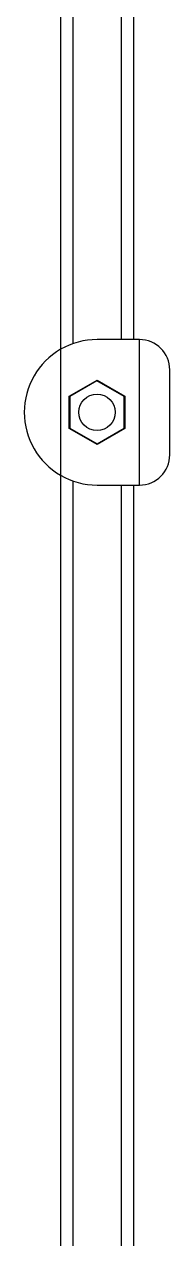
# Model space of a CAD drawing. Header units: millimetres. Extents: x 10 to 584, y 10 to 410.
# Drawn here: x 504.28 to 505.88, y 301.82 to 315.18 of the extents above; entities that cross this region are included whole.
import ezdxf

# ---------------------------------------------------------------- set-up
doc = ezdxf.new("R2010")
doc.units = ezdxf.units.MM

msp = doc.modelspace()

# ---------------------------------------------------------------- linework, layer by layer
at = {"color": 7, "linetype": 'Continuous', "lineweight": 25}
for p, q in [((504.68289, 333.55216), (504.68289, 311.60447)), ((504.81622, 333.49074), (504.81622, 311.6659)), ((505.34955, 333.44498), (505.34955, 311.71165)), ((505.54955, 311.71165), (505.08289, 311.71165)), ((505.54955, 310.11165), (505.54955, 311.71165)), ((504.68289, 311.60447), (504.68289, 310.21883)), ((505.88289, 310.44498), (505.88289, 311.37832)), ((504.77622, 311.0887), (505.08289, 311.26576)), ((505.08273, 311.25806), (504.78281, 311.08472)), ((505.38281, 311.08499), (505.08273, 311.25806)), ((505.08289, 311.26576), (505.38955, 311.0887)), ((504.77622, 310.7346), (504.77622, 311.0887)), ((504.78281, 311.08472), (504.78296, 310.73831)), ((505.38296, 310.73858), (505.38281, 311.08499)), ((505.38955, 311.0887), (505.38955, 310.7346)), ((505.08289, 310.55754), (504.77622, 310.7346)), ((504.78296, 310.73831), (505.08304, 310.56524)), ((505.38955, 310.7346), (505.08289, 310.55754)), ((505.08304, 310.56524), (505.38296, 310.73858)), ((504.68289, 310.21883), (504.68289, 288.27114)), ((504.81622, 310.1574), (504.81622, 288.33256)), ((505.08289, 310.11165), (505.54955, 310.11165)), ((505.34955, 310.11165), (505.34955, 288.37832))]:
    msp.add_line(p, q, dxfattribs=at)
at = {"color": 59, "linetype": 'Continuous', "lineweight": 25}
for p, q in [((505.48289, 333.44498), (505.48289, 311.71165)), ((505.48289, 310.11165), (505.48289, 288.37832))]:
    msp.add_line(p, q, dxfattribs=at)
at = {"color": 7, "linetype": 'Continuous', "lineweight": 25}
msp.add_circle((505.08289, 310.91165), 0.2, dxfattribs=at)
for centre, radius, start, end in [((505.08289, 310.91165), 0.8, 90, 120), ((505.54955, 311.37832), 0.33333, 0, 90), ((505.08289, 310.91165), 0.8, 120, 240), ((505.54955, 310.44498), 0.33333, 270, 0), ((505.08289, 310.91165), 0.8, 240, 270)]:
    msp.add_arc(centre, radius, start, end, dxfattribs=at)

doc.saveas('drawing.dxf')
